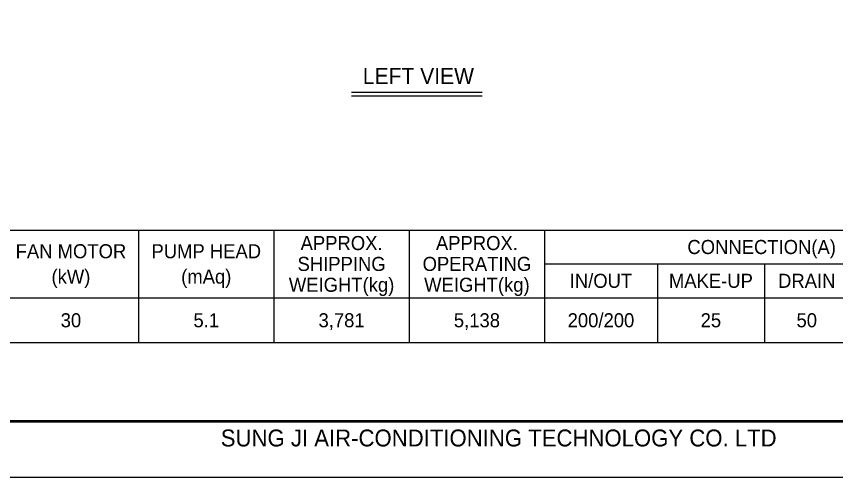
# Model space of a CAD drawing. Header units: millimetres. Extents: x 18793 to 48201, y 11745 to 32540.
# Drawn here: x 26721 to 36903, y 11745 to 17474 of the extents above; entities that cross this region are included whole.
import ezdxf
from ezdxf.enums import TextEntityAlignment as Align

# ---------------------------------------------------------------- set-up
doc = ezdxf.new("R2010")
doc.units = ezdxf.units.MM
for name, color, linetype in [('냉각탑_box', 1, 'Continuous'), ('냉각탑_form', 1, 'Continuous'), ('냉각탑_text', 3, 'Continuous')]:
    doc.layers.add(name, color=color, linetype=linetype)
doc.styles.add('돋움', font='Dotum.ttf')

msp = doc.modelspace()

# ---------------------------------------------------------------- linework, layer by layer
at = {"layer": 'Defpoints'}
msp.add_lwpolyline([(18793.4, 32540.3), (48200.6, 32540.3), (48200.6, 11745.2), (18793.4, 11745.2)], close=True, dxfattribs=at)
at = {"layer": '냉각탑_box'}
for p, q in [((30881.9, 16532.7), (32505.2, 16532.7)), ((30881.9, 16486), (32505.2, 16486)), ((28238.1, 14819.7), (28238.1, 13419.7)), ((29918.1, 14819.7), (29918.1, 13419.7)), ((31598.1, 14819.7), (31598.1, 13419.7)), ((33278.1, 14819.7), (33278.1, 13419.7)), ((33278.1, 14399.7), (38668.1, 14399.7)), ((34678.1, 14399.7), (34678.1, 13419.7)), ((36008.1, 14399.7), (36008.1, 13419.7)), ((23618.1, 13979.7), (38668.1, 13979.7))]:
    msp.add_line(p, q, dxfattribs=at)
msp.add_lwpolyline([(23618.1, 14819.7), (38668.1, 14819.7), (38668.1, 13419.7), (23618.1, 13419.7)], close=True, dxfattribs=at)
at = {"layer": '냉각탑_form', "const_width": 35}
msp.add_lwpolyline([(19493.6, 31840.1), (19493.6, 12445.3), (47500.4, 12445.3), (47500.4, 31840.1)], close=True, dxfattribs=at)

# ---------------------------------------------------------------- texts
at = {"layer": '냉각탑_form', "style": '돋움'}
msp.add_text('SUNG JI AIR-CONDITIONING TECHNOLOGY CO. LTD', height=210.051, dxfattribs=at).set_placement((29258.3, 12132.2))
at = {"layer": '냉각탑_text', "style": '돋움'}
for s, height, p in [('LEFT VIEW', 199.97, (31711.8, 16734.9)), ('APPROX.', 175, (30758.1, 14658.7)), ('APPROX.', 175, (32438.1, 14658.7)), ('CONNECTION(A)', 175, (35973.1, 14609.7)), ('FAN MOTOR', 175, (27398.1, 14557.2)), ('PUMP HEAD', 175, (29078.1, 14557.2)), ('SHIPPING', 175, (30758.1, 14399.7)), ('OPERATING', 175, (32438.1, 14399.7)), ('(kW)', 175, (27398.1, 14242.2)), ('(mAq)', 175, (29078.1, 14242.2)), ('IN/OUT', 175, (33978.1, 14189.7)), ('MAKE-UP', 175, (35343.1, 14189.7)), ('DRAIN', 175, (36533.1, 14189.7)), ('WEIGHT(kg)', 175, (30758.1, 14140.7)), ('WEIGHT(kg)', 175, (32438.1, 14140.7)), ('30', 175, (27398.1, 13699.7)), ('5.1', 175, (29078.1, 13699.7)), ('3,781', 175, (30758.1, 13699.7)), ('5,138', 175, (32438.1, 13699.7)), ('200/200', 175, (33978.1, 13699.7)), ('25', 175, (35343.1, 13699.7)), ('50', 175, (36533.1, 13699.7))]:
    msp.add_text(s, height=height, dxfattribs=at).set_placement(p, align=Align.MIDDLE_CENTER)

doc.saveas('drawing.dxf')
